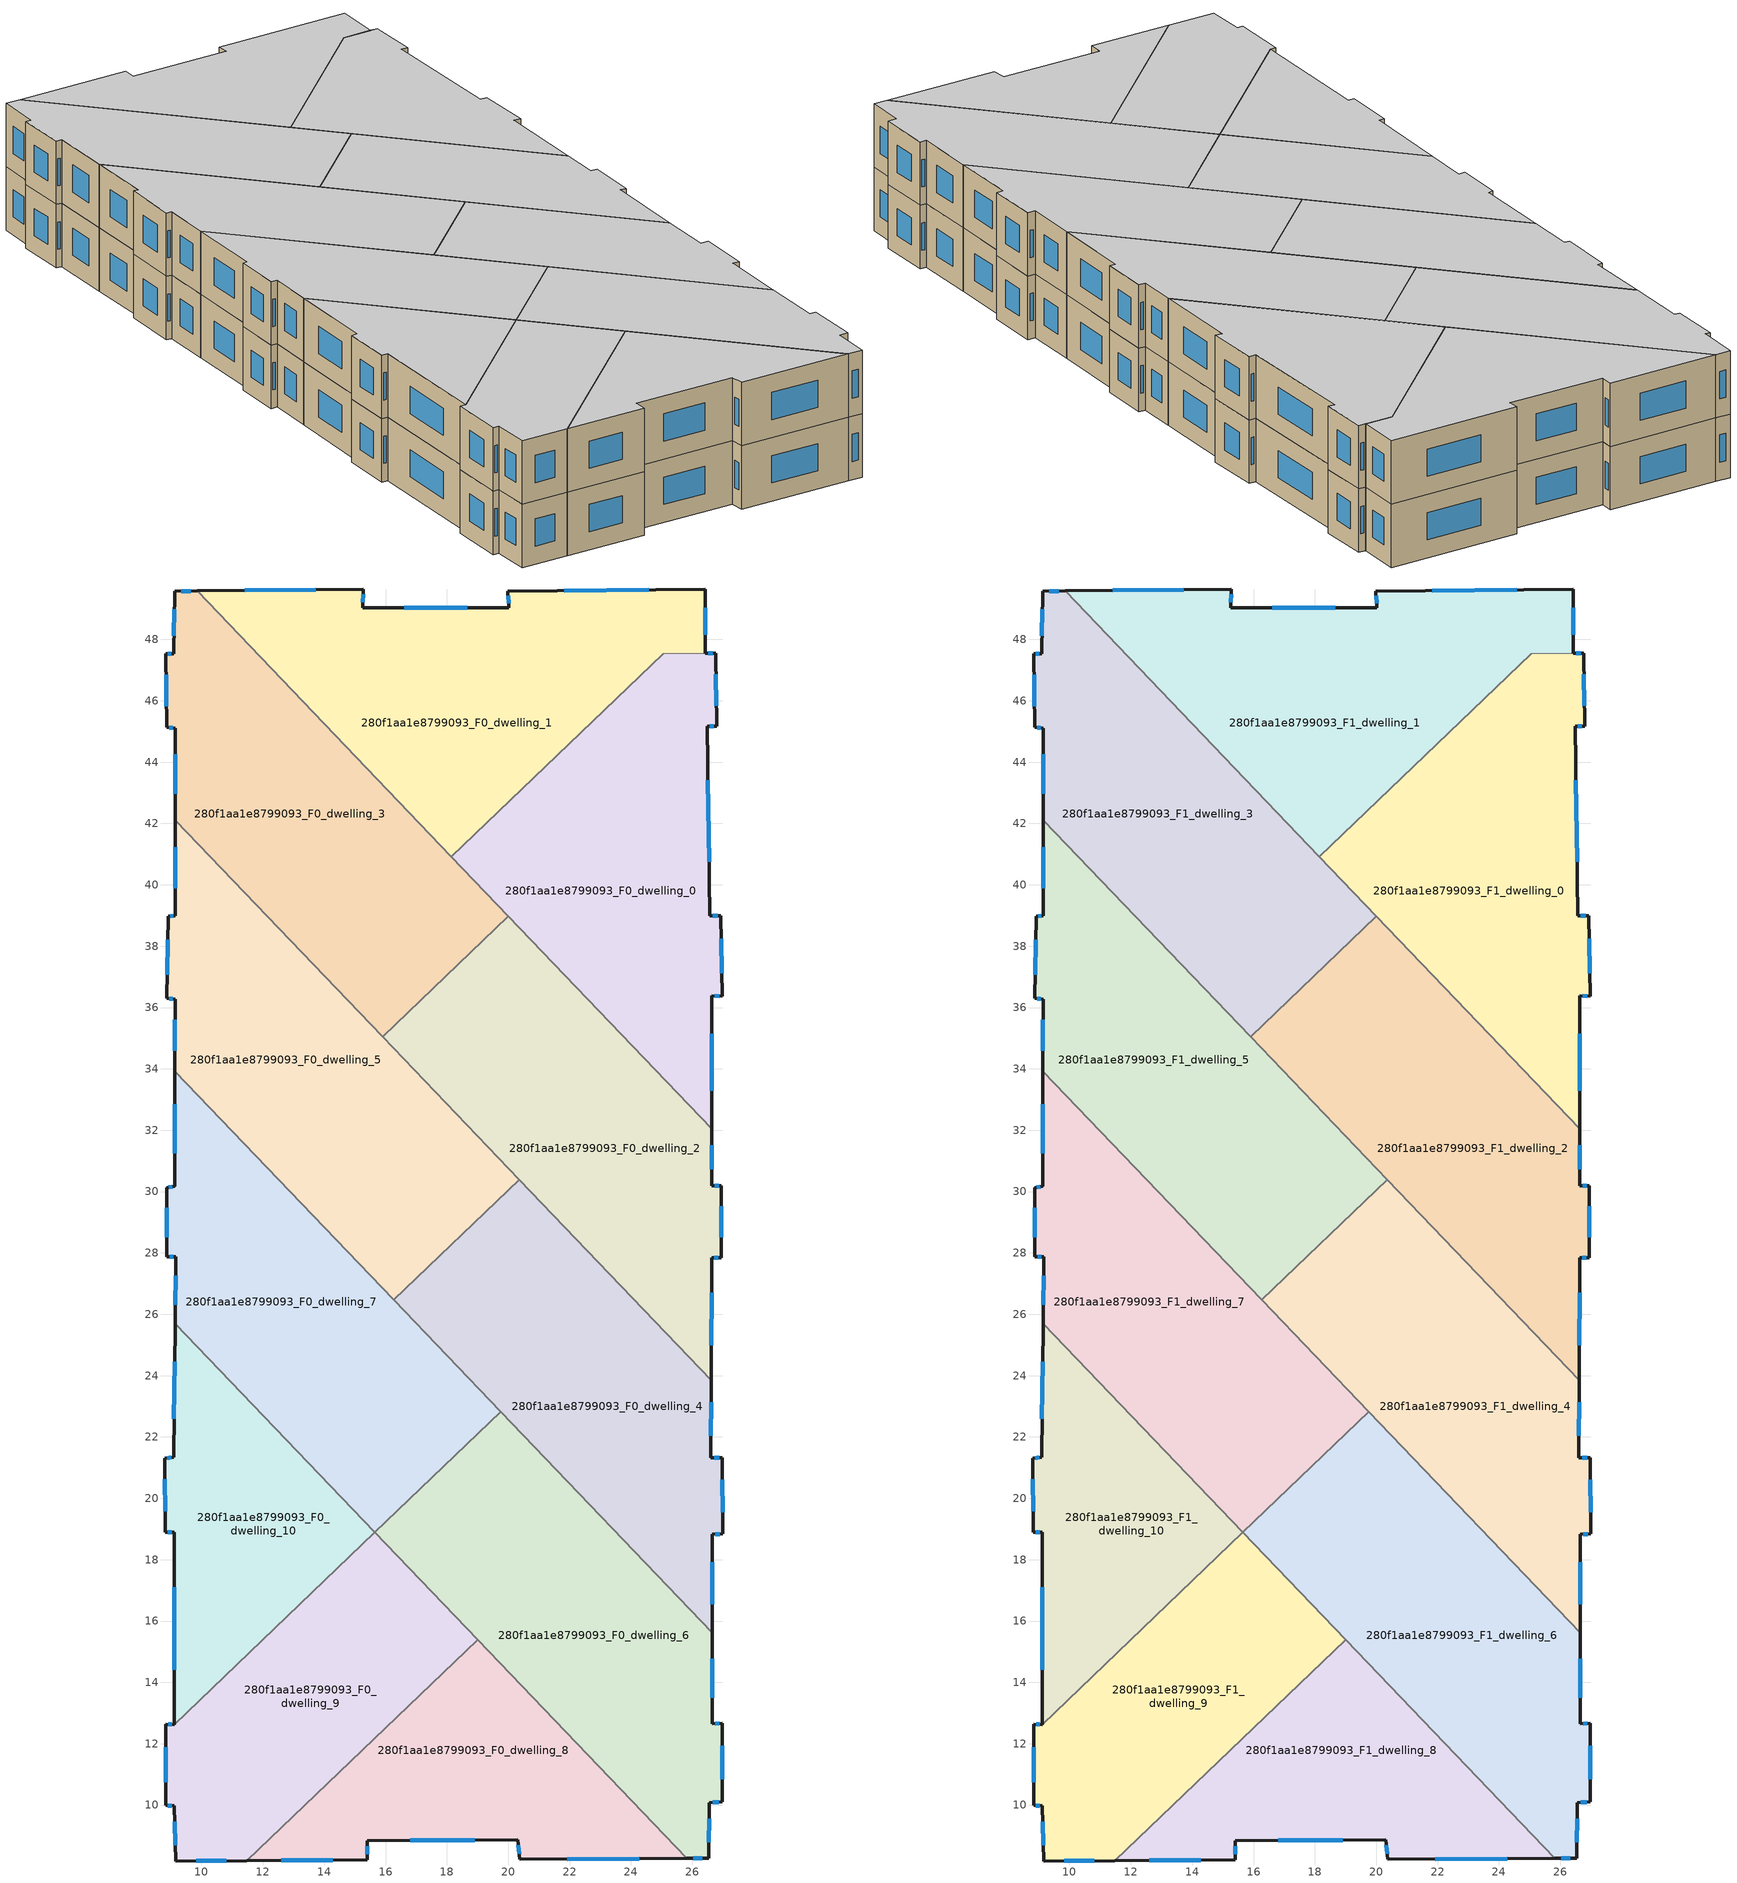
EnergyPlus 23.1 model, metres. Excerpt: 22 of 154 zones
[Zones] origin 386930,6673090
280f1aa1e8799093_F0_dwelling_0
 floor ground (EU_floor_Construction): 26.76,47.55 26.79,45.16 26.49,45.18 26.57,38.99 26.93,39 26.97,36.36 26.63,36.39 26.64,32.05 18.14,40.92 25.05,47.54 z0
 wall outside (EU_wall_Construction): 26.64,32.05 26.63,36.39 26.97,36.36 26.93,39 26.57,38.99 26.49,45.18 26.79,45.16 26.76,47.55 26.42,47.55 z0:3
 wall to 280f1aa1e8799093_F0_dwelling_1 (EU_wall_Construction): 26.42,47.55 25.05,47.54 18.14,40.92 z0:3
 wall to 280f1aa1e8799093_F0_dwelling_2 (EU_wall_Construction): 20.01,38.97 26.64,32.05 z0:3
 wall to 280f1aa1e8799093_F0_dwelling_3 (EU_wall_Construction): 18.14,40.92 20.01,38.97 z0:3
 window (EU_Window_Construction): 26.82,38.99 26.67,38.99 / 26.96,37.11 26.94,38.24 / 26.73,36.38 26.88,36.37 / 26.64,33.29 26.63,35.15 / 26.66,47.55 26.52,47.55 / 26.78,45.85 26.77,46.87 / 26.58,45.17 26.71,45.17 / 26.55,40.76 26.51,43.41 z0.86:2.14
280f1aa1e8799093_F0_dwelling_1
 floor ground (EU_floor_Construction): 26.43,49.63 26.42,47.55 25.05,47.54 18.14,40.92 9.85,49.58 15.28,49.64 15.26,49.04 20.02,49.04 19.99,49.57 z0
 wall outside (EU_wall_Construction): 26.42,47.55 26.43,49.63 19.99,49.57 20.02,49.04 15.26,49.04 15.28,49.64 9.85,49.58 z0:3
 wall to 280f1aa1e8799093_F0_dwelling_3 (EU_wall_Construction): 9.85,49.58 18.14,40.92 z0:3
 window (EU_Window_Construction): 13.73,49.63 11.4,49.6 / 15.26,49.21 15.27,49.47 / 18.66,49.04 16.62,49.04 / 20,49.42 20.01,49.19 / 24.59,49.62 21.83,49.59 / 26.42,48.15 26.43,49.04 z0.86:2.14
280f1aa1e8799093_F0_dwelling_10
 floor ground (EU_floor_Construction): 9.14,25.69 15.65,18.89 9.11,12.63 9.12,18.89 8.81,18.9 8.81,21.3 9.09,21.34 z0
 wall outside (EU_wall_Construction): 9.14,25.69 9.09,21.34 8.81,21.3 8.81,18.9 9.12,18.89 9.11,12.63 z0:3
 wall to 280f1aa1e8799093_F0_dwelling_7 (EU_wall_Construction): 15.65,18.89 9.14,25.69 z0:3
 wall to 280f1aa1e8799093_F0_dwelling_9 (EU_wall_Construction): 9.11,12.63 15.65,18.89 z0:3
 window (EU_Window_Construction): 9.01,21.33 8.89,21.31 / 9.13,24.45 9.1,22.59 / 9.11,17.1 9.11,14.42 / 8.9,18.9 9.03,18.89 / 8.81,20.62 8.81,19.59 z0.86:2.14
280f1aa1e8799093_F0_dwelling_2
 floor ground (EU_floor_Construction): 26.64,32.05 26.64,30.2 26.95,30.19 26.94,27.84 26.63,27.85 26.62,23.85 15.9,35.04 20.01,38.97 z0
 wall outside (EU_wall_Construction): 26.62,23.85 26.63,27.85 26.94,27.84 26.95,30.19 26.64,30.2 26.64,32.05 z0:3
 wall to 280f1aa1e8799093_F0_dwelling_3 (EU_wall_Construction): 20.01,38.97 15.9,35.04 z0:3
 wall to 280f1aa1e8799093_F0_dwelling_4 (EU_wall_Construction): 20.36,30.39 26.62,23.85 z0:3
 wall to 280f1aa1e8799093_F0_dwelling_5 (EU_wall_Construction): 15.9,35.04 20.36,30.39 z0:3
 window (EU_Window_Construction): 26.62,24.99 26.63,26.71 / 26.64,30.72 26.64,31.52 / 26.86,30.19 26.73,30.19 / 26.94,28.51 26.94,29.52 / 26.72,27.85 26.85,27.84 z0.86:2.14
280f1aa1e8799093_F0_dwelling_3
 floor ground (EU_floor_Construction): 9.85,49.58 20.01,38.97 15.9,35.04 9.14,42.11 9.15,45.11 8.87,45.13 8.84,47.53 9.09,47.54 9.12,49.57 z0
 wall outside (EU_wall_Construction): 9.85,49.58 9.12,49.57 9.09,47.54 8.84,47.53 8.87,45.13 9.15,45.11 9.14,42.11 z0:3
 wall to 280f1aa1e8799093_F0_dwelling_5 (EU_wall_Construction): 9.14,42.11 15.9,35.04 z0:3
 window (EU_Window_Construction): 8.84,46.85 8.86,45.82 / 9.02,47.54 8.91,47.53 / 9.12,48.99 9.1,48.12 / 9.65,49.58 9.33,49.57 / 9.14,44.25 9.14,42.96 / 8.95,45.12 9.07,45.12 z0.86:2.14
280f1aa1e8799093_F0_dwelling_4
 floor ground (EU_floor_Construction): 26.62,23.85 26.61,21.33 26.98,21.32 26.99,18.84 26.65,18.83 26.65,15.62 16.27,26.47 20.36,30.38 z0
 wall outside (EU_wall_Construction): 26.65,15.62 26.65,18.83 26.99,18.84 26.98,21.32 26.61,21.33 26.62,23.85 z0:3
 wall to 280f1aa1e8799093_F0_dwelling_5 (EU_wall_Construction): 20.36,30.38 16.27,26.47 z0:3
 wall to 280f1aa1e8799093_F0_dwelling_6 (EU_wall_Construction): 19.76,22.82 26.65,15.62 z0:3
 wall to 280f1aa1e8799093_F0_dwelling_7 (EU_wall_Construction): 16.27,26.47 19.76,22.82 z0:3
 window (EU_Window_Construction): 26.65,16.54 26.65,17.92 / 26.61,22.05 26.61,23.13 / 26.87,21.32 26.71,21.33 / 26.99,19.55 26.98,20.61 / 26.74,18.83 26.89,18.84 z0.86:2.14
280f1aa1e8799093_F0_dwelling_5
 floor ground (EU_floor_Construction): 9.14,42.11 20.36,30.38 16.27,26.47 9.13,33.92 9.14,36.28 8.87,36.3 8.91,38.98 9.14,39 z0
 wall outside (EU_wall_Construction): 9.14,42.11 9.14,39 8.91,38.98 8.87,36.3 9.14,36.28 9.13,33.92 z0:3
 wall to 280f1aa1e8799093_F0_dwelling_7 (EU_wall_Construction): 9.13,33.92 16.27,26.47 z0:3
 window (EU_Window_Construction): 8.9,38.21 8.88,37.06 / 9.08,38.99 8.98,38.98 / 9.14,41.22 9.14,39.89 / 9.14,35.6 9.13,34.6 / 8.95,36.29 9.06,36.28 z0.86:2.14
280f1aa1e8799093_F0_dwelling_6
 floor ground (EU_floor_Construction): 26.65,15.62 26.65,12.66 26.97,12.66 26.98,10.11 26.55,10.08 26.54,8.26 25.83,8.26 15.65,18.89 19.76,22.82 z0
 wall outside (EU_wall_Construction): 25.83,8.26 26.54,8.26 26.55,10.08 26.98,10.11 26.97,12.66 26.65,12.66 26.65,15.62 z0:3
 wall to 280f1aa1e8799093_F0_dwelling_7 (EU_wall_Construction): 19.76,22.82 15.65,18.89 z0:3
 wall to 280f1aa1e8799093_F0_dwelling_8 (EU_wall_Construction): 19,15.39 25.83,8.26 z0:3
 wall to 280f1aa1e8799093_F0_dwelling_9 (EU_wall_Construction): 15.65,18.89 19,15.39 z0:3
 window (EU_Window_Construction): 26.54,8.78 26.55,9.56 / 26.03,8.26 26.33,8.26 / 26.65,13.5 26.65,14.77 / 26.88,12.66 26.74,12.66 / 26.98,10.84 26.97,11.93 / 26.68,10.09 26.86,10.1 z0.86:2.14
280f1aa1e8799093_F0_dwelling_7
 floor ground (EU_floor_Construction): 9.13,33.92 19.76,22.82 15.65,18.89 9.14,25.69 9.17,27.88 8.88,27.87 8.87,30.12 9.12,30.18 z0
 wall outside (EU_wall_Construction): 9.13,33.92 9.12,30.18 8.87,30.12 8.88,27.87 9.17,27.88 9.14,25.69 z0:3
 window (EU_Window_Construction): 8.87,29.48 8.87,28.51 / 9.05,30.16 8.94,30.14 / 9.13,32.85 9.12,31.25 / 9.16,27.25 9.15,26.31 / 8.96,27.87 9.08,27.87 z0.86:2.14
280f1aa1e8799093_F0_dwelling_8
 floor ground (EU_floor_Construction): 19,15.39 25.83,8.26 20.37,8.23 20.3,8.87 15.4,8.84 15.41,8.21 11.47,8.19 z0
 wall outside (EU_wall_Construction): 11.47,8.19 15.41,8.21 15.4,8.84 20.3,8.87 20.37,8.23 25.83,8.26 z0:3
 wall to 280f1aa1e8799093_F0_dwelling_9 (EU_wall_Construction): 19,15.39 11.47,8.19 z0:3
 window (EU_Window_Construction): 12.6,8.19 14.28,8.2 / 21.93,8.24 24.27,8.25 / 20.32,8.68 20.35,8.41 / 16.8,8.85 18.9,8.86 / 15.4,8.39 15.4,8.66 z0.86:2.14
280f1aa1e8799093_F0_dwelling_9
 floor ground (EU_floor_Construction): 15.65,18.89 19,15.39 11.47,8.19 9.17,8.18 9.11,9.97 8.83,9.99 8.83,12.63 9.11,12.63 z0
 wall outside (EU_wall_Construction): 9.11,12.63 8.83,12.63 8.83,9.99 9.11,9.97 9.17,8.18 11.47,8.19 z0:3
 window (EU_Window_Construction): 9.03,12.63 8.91,12.63 / 9.83,8.18 10.81,8.18 / 9.12,9.46 9.15,8.69 / 8.91,9.99 9.03,9.98 / 8.83,11.88 8.83,10.75 z0.86:2.14
280f1aa1e8799093_F1_dwelling_0
 floor to 280f1aa1e8799093_F0_dwelling_0 (EU_floor_Construction): 26.76,47.55 26.79,45.16 26.49,45.18 26.57,38.99 26.93,39 26.97,36.36 26.63,36.39 26.64,32.05 18.14,40.92 25.05,47.54 z3
 wall outside (EU_wall_Construction): 26.64,32.05 26.63,36.39 26.97,36.36 26.93,39 26.57,38.99 26.49,45.18 26.79,45.16 26.76,47.55 26.42,47.55 z3:6
 wall to 280f1aa1e8799093_F1_dwelling_1 (EU_wall_Construction): 26.42,47.55 25.05,47.54 18.14,40.92 z3:6
 wall to 280f1aa1e8799093_F1_dwelling_2 (EU_wall_Construction): 20.01,38.97 26.64,32.05 z3:6
 wall to 280f1aa1e8799093_F1_dwelling_3 (EU_wall_Construction): 18.14,40.92 20.01,38.97 z3:6
 window (EU_Window_Construction): 26.82,38.99 26.67,38.99 / 26.96,37.11 26.94,38.24 / 26.73,36.38 26.88,36.37 / 26.64,33.29 26.63,35.15 / 26.66,47.55 26.52,47.55 / 26.78,45.85 26.77,46.87 / 26.58,45.17 26.71,45.17 / 26.55,40.76 26.51,43.41 z3.86:5.14
 ceiling to 280f1aa1e8799093_F2_dwelling_0 (EU_floor_Construction): 26.64,32.05 26.63,36.39 26.97,36.36 26.93,39 26.57,38.99 26.49,45.18 26.79,45.16 26.76,47.55 25.05,47.54 18.14,40.92 z6
280f1aa1e8799093_F1_dwelling_1
 floor to 280f1aa1e8799093_F0_dwelling_1 (EU_floor_Construction): 26.43,49.63 26.42,47.55 25.05,47.54 18.14,40.92 9.85,49.58 15.28,49.64 15.26,49.04 20.02,49.04 19.99,49.57 z3
 wall outside (EU_wall_Construction): 26.42,47.55 26.43,49.63 19.99,49.57 20.02,49.04 15.26,49.04 15.28,49.64 9.85,49.58 z3:6
 wall to 280f1aa1e8799093_F1_dwelling_3 (EU_wall_Construction): 9.85,49.58 18.14,40.92 z3:6
 window (EU_Window_Construction): 13.73,49.63 11.4,49.6 / 15.26,49.21 15.27,49.47 / 18.66,49.04 16.62,49.04 / 20,49.42 20.01,49.19 / 24.59,49.62 21.83,49.59 / 26.42,48.15 26.43,49.04 z3.86:5.14
 ceiling to 280f1aa1e8799093_F2_dwelling_1 (EU_floor_Construction): 26.42,47.55 26.43,49.63 19.99,49.57 20.02,49.04 15.26,49.04 15.28,49.64 9.85,49.58 18.14,40.92 25.05,47.54 z6
280f1aa1e8799093_F1_dwelling_10
 floor to 280f1aa1e8799093_F0_dwelling_10 (EU_floor_Construction): 9.14,25.69 15.65,18.89 9.11,12.63 9.12,18.89 8.81,18.9 8.81,21.3 9.09,21.34 z3
 wall outside (EU_wall_Construction): 9.14,25.69 9.09,21.34 8.81,21.3 8.81,18.9 9.12,18.89 9.11,12.63 z3:6
 wall to 280f1aa1e8799093_F1_dwelling_7 (EU_wall_Construction): 15.65,18.89 9.14,25.69 z3:6
 wall to 280f1aa1e8799093_F1_dwelling_9 (EU_wall_Construction): 9.11,12.63 15.65,18.89 z3:6
 window (EU_Window_Construction): 9.01,21.33 8.89,21.31 / 9.13,24.45 9.1,22.59 / 9.11,17.1 9.11,14.42 / 8.9,18.9 9.03,18.89 / 8.81,20.62 8.81,19.59 z3.86:5.14
 ceiling to 280f1aa1e8799093_F2_dwelling_10 (EU_floor_Construction): 15.65,18.89 9.14,25.69 9.09,21.34 8.81,21.3 8.81,18.9 9.12,18.89 9.11,12.63 z6
280f1aa1e8799093_F1_dwelling_2
 floor to 280f1aa1e8799093_F0_dwelling_2 (EU_floor_Construction): 26.64,32.05 26.64,30.2 26.95,30.19 26.94,27.84 26.63,27.85 26.62,23.85 15.9,35.04 20.01,38.97 z3
 wall outside (EU_wall_Construction): 26.62,23.85 26.63,27.85 26.94,27.84 26.95,30.19 26.64,30.2 26.64,32.05 z3:6
 wall to 280f1aa1e8799093_F1_dwelling_3 (EU_wall_Construction): 20.01,38.97 15.9,35.04 z3:6
 wall to 280f1aa1e8799093_F1_dwelling_4 (EU_wall_Construction): 20.36,30.39 26.62,23.85 z3:6
 wall to 280f1aa1e8799093_F1_dwelling_5 (EU_wall_Construction): 15.9,35.04 20.36,30.39 z3:6
 window (EU_Window_Construction): 26.62,24.99 26.63,26.71 / 26.64,30.72 26.64,31.52 / 26.86,30.19 26.73,30.19 / 26.94,28.51 26.94,29.52 / 26.72,27.85 26.85,27.84 z3.86:5.14
 ceiling to 280f1aa1e8799093_F2_dwelling_2 (EU_floor_Construction): 26.62,23.85 26.63,27.85 26.94,27.84 26.95,30.19 26.64,30.2 26.64,32.05 20.01,38.97 15.9,35.04 z6
280f1aa1e8799093_F1_dwelling_3
 floor to 280f1aa1e8799093_F0_dwelling_3 (EU_floor_Construction): 9.85,49.58 20.01,38.97 15.9,35.04 9.14,42.11 9.15,45.11 8.87,45.13 8.84,47.53 9.09,47.54 9.12,49.57 z3
 wall outside (EU_wall_Construction): 9.85,49.58 9.12,49.57 9.09,47.54 8.84,47.53 8.87,45.13 9.15,45.11 9.14,42.11 z3:6
 wall to 280f1aa1e8799093_F1_dwelling_5 (EU_wall_Construction): 9.14,42.11 15.9,35.04 z3:6
 window (EU_Window_Construction): 8.84,46.85 8.86,45.82 / 9.02,47.54 8.91,47.53 / 9.12,48.99 9.1,48.12 / 9.65,49.58 9.33,49.57 / 9.14,44.25 9.14,42.96 / 8.95,45.12 9.07,45.12 z3.86:5.14
 ceiling to 280f1aa1e8799093_F2_dwelling_3 (EU_floor_Construction): 20.01,38.97 9.85,49.58 9.12,49.57 9.09,47.54 8.84,47.53 8.87,45.13 9.15,45.11 9.14,42.11 15.9,35.04 z6
280f1aa1e8799093_F1_dwelling_4
 floor to 280f1aa1e8799093_F0_dwelling_4 (EU_floor_Construction): 26.62,23.85 26.61,21.33 26.98,21.32 26.99,18.84 26.65,18.83 26.65,15.62 16.27,26.47 20.36,30.38 z3
 wall outside (EU_wall_Construction): 26.65,15.62 26.65,18.83 26.99,18.84 26.98,21.32 26.61,21.33 26.62,23.85 z3:6
 wall to 280f1aa1e8799093_F1_dwelling_5 (EU_wall_Construction): 20.36,30.38 16.27,26.47 z3:6
 wall to 280f1aa1e8799093_F1_dwelling_6 (EU_wall_Construction): 19.76,22.82 26.65,15.62 z3:6
 wall to 280f1aa1e8799093_F1_dwelling_7 (EU_wall_Construction): 16.27,26.47 19.76,22.82 z3:6
 window (EU_Window_Construction): 26.65,16.54 26.65,17.92 / 26.61,22.05 26.61,23.13 / 26.87,21.32 26.71,21.33 / 26.99,19.55 26.98,20.61 / 26.74,18.83 26.89,18.84 z3.86:5.14
 ceiling to 280f1aa1e8799093_F2_dwelling_4 (EU_floor_Construction): 26.65,15.62 26.65,18.83 26.99,18.84 26.98,21.32 26.61,21.33 26.62,23.85 20.36,30.38 16.27,26.47 z6
280f1aa1e8799093_F1_dwelling_5
 floor to 280f1aa1e8799093_F0_dwelling_5 (EU_floor_Construction): 9.14,42.11 20.36,30.38 16.27,26.47 9.13,33.92 9.14,36.28 8.87,36.3 8.91,38.98 9.14,39 z3
 wall outside (EU_wall_Construction): 9.14,42.11 9.14,39 8.91,38.98 8.87,36.3 9.14,36.28 9.13,33.92 z3:6
 wall to 280f1aa1e8799093_F1_dwelling_7 (EU_wall_Construction): 9.13,33.92 16.27,26.47 z3:6
 window (EU_Window_Construction): 8.9,38.21 8.88,37.06 / 9.08,38.99 8.98,38.98 / 9.14,41.22 9.14,39.89 / 9.14,35.6 9.13,34.6 / 8.95,36.29 9.06,36.28 z3.86:5.14
 ceiling to 280f1aa1e8799093_F2_dwelling_5 (EU_floor_Construction): 20.36,30.38 9.14,42.11 9.14,39 8.91,38.98 8.87,36.3 9.14,36.28 9.13,33.92 16.27,26.47 z6
280f1aa1e8799093_F1_dwelling_6
 floor to 280f1aa1e8799093_F0_dwelling_6 (EU_floor_Construction): 26.65,15.62 26.65,12.66 26.97,12.66 26.98,10.11 26.55,10.08 26.54,8.26 25.83,8.26 15.65,18.89 19.76,22.82 z3
 wall outside (EU_wall_Construction): 25.83,8.26 26.54,8.26 26.55,10.08 26.98,10.11 26.97,12.66 26.65,12.66 26.65,15.62 z3:6
 wall to 280f1aa1e8799093_F1_dwelling_7 (EU_wall_Construction): 19.76,22.82 15.65,18.89 z3:6
 wall to 280f1aa1e8799093_F1_dwelling_8 (EU_wall_Construction): 19,15.39 25.83,8.26 z3:6
 wall to 280f1aa1e8799093_F1_dwelling_9 (EU_wall_Construction): 15.65,18.89 19,15.39 z3:6
 window (EU_Window_Construction): 26.54,8.78 26.55,9.56 / 26.03,8.26 26.33,8.26 / 26.65,13.5 26.65,14.77 / 26.88,12.66 26.74,12.66 / 26.98,10.84 26.97,11.93 / 26.68,10.09 26.86,10.1 z3.86:5.14
 ceiling to 280f1aa1e8799093_F2_dwelling_6 (EU_floor_Construction): 26.54,8.26 26.55,10.08 26.98,10.11 26.97,12.66 26.65,12.66 26.65,15.62 19.76,22.82 15.65,18.89 25.83,8.26 z6
280f1aa1e8799093_F1_dwelling_7
 floor to 280f1aa1e8799093_F0_dwelling_7 (EU_floor_Construction): 9.13,33.92 19.76,22.82 15.65,18.89 9.14,25.69 9.17,27.88 8.88,27.87 8.87,30.12 9.12,30.18 z3
 wall outside (EU_wall_Construction): 9.13,33.92 9.12,30.18 8.87,30.12 8.88,27.87 9.17,27.88 9.14,25.69 z3:6
 window (EU_Window_Construction): 8.87,29.48 8.87,28.51 / 9.05,30.16 8.94,30.14 / 9.13,32.85 9.12,31.25 / 9.16,27.25 9.15,26.31 / 8.96,27.87 9.08,27.87 z3.86:5.14
 ceiling to 280f1aa1e8799093_F2_dwelling_7 (EU_floor_Construction): 19.76,22.82 9.13,33.92 9.12,30.18 8.87,30.12 8.88,27.87 9.17,27.88 9.14,25.69 15.65,18.89 z6
280f1aa1e8799093_F1_dwelling_8
 floor to 280f1aa1e8799093_F0_dwelling_8 (EU_floor_Construction): 19,15.39 25.83,8.26 20.37,8.23 20.3,8.87 15.4,8.84 15.41,8.21 11.47,8.19 z3
 wall outside (EU_wall_Construction): 11.47,8.19 15.41,8.21 15.4,8.84 20.3,8.87 20.37,8.23 25.83,8.26 z3:6
 wall to 280f1aa1e8799093_F1_dwelling_9 (EU_wall_Construction): 19,15.39 11.47,8.19 z3:6
 window (EU_Window_Construction): 12.6,8.19 14.28,8.2 / 21.93,8.24 24.27,8.25 / 20.32,8.68 20.35,8.41 / 16.8,8.85 18.9,8.86 / 15.4,8.39 15.4,8.66 z3.86:5.14
 ceiling to 280f1aa1e8799093_F2_dwelling_8 (EU_floor_Construction): 25.83,8.26 19,15.39 11.47,8.19 15.41,8.21 15.4,8.84 20.3,8.87 20.37,8.23 z6
280f1aa1e8799093_F1_dwelling_9
 floor to 280f1aa1e8799093_F0_dwelling_9 (EU_floor_Construction): 15.65,18.89 19,15.39 11.47,8.19 9.17,8.18 9.11,9.97 8.83,9.99 8.83,12.63 9.11,12.63 z3
 wall outside (EU_wall_Construction): 9.11,12.63 8.83,12.63 8.83,9.99 9.11,9.97 9.17,8.18 11.47,8.19 z3:6
 window (EU_Window_Construction): 9.03,12.63 8.91,12.63 / 9.83,8.18 10.81,8.18 / 9.12,9.46 9.15,8.69 / 8.91,9.99 9.03,9.98 / 8.83,11.88 8.83,10.75 z3.86:5.14
 ceiling to 280f1aa1e8799093_F2_dwelling_9 (EU_floor_Construction): 19,15.39 15.65,18.89 9.11,12.63 8.83,12.63 8.83,9.99 9.11,9.97 9.17,8.18 11.47,8.19 z6
[Building]
EU S2 Campaign: North Axis=0; Terrain=City; Solar Distribution=FullExterior
[Site:Location]
Helsinki-Vantaa.AP: Latitude=60.317; Longitude=24.963; Time Zone=2; Elevation=54.6
[SizingPeriod:WeatherFileDays]
AnnualSizingPeriod: Begin Month=1; Begin Day of Month=1; End Month=12; End Day of Month=31; Day of Week for Start Day=Monday; Use Weather File Daylight Saving Period=No; Use Weather File Rain and Snow Indicators=No
[MATERIAL]
EU_InternalMass_Material: Roughness=MediumRough; Thickness=0.1; Conductivity=1; Density=1800; Specific Heat=900; Thermal Absorptance=0.9; Solar Absorptance=0.7; Visible Absorptance=0.7
[MATERIAL:NOMASS] Roughness=MediumRough; Thermal Absorptance=0.9; Solar Absorptance=0.7; Visible Absorptance=0.7
Name | Thermal Resistance
EU_wall_NoMass | 1.10183
EU_floor_NoMass | 1.70606
[WINDOWMATERIAL:SIMPLEGLAZINGSYSTEM]
EU_Window_SimpleGlazing: UFactor=3.11035; Solar Heat Gain Coefficient=0.8; Visible Transmittance=0.8
[CONSTRUCTION]
EU_wall_Construction: EU_wall_NoMass
EU_floor_Construction: EU_floor_NoMass
EU_Window_Construction: EU_Window_SimpleGlazing
EU_InternalMass_Construction: EU_InternalMass_Material
[ZONE] Type=1; Multiplier=1; Ceiling Height=autocalculate; Floor Area=autocalculate; Part of Total Floor Area=Yes
Name | Volume
280f1aa1e8799093_F0_dwelling_0 | 214.675
280f1aa1e8799093_F1_dwelling_0 | 214.6875
280f1aa1e8799093_F0_dwelling_1; 280f1aa1e8799093_F1_dwelling_1 | 220.052
280f1aa1e8799093_F0_dwelling_10; 280f1aa1e8799093_F1_dwelling_10 | 130.581
280f1aa1e8799093_F0_dwelling_2; 280f1aa1e8799093_F1_dwelling_2 | 216.042
280f1aa1e8799093_F0_dwelling_3; 280f1aa1e8799093_F1_dwelling_3 | 218.72
280f1aa1e8799093_F0_dwelling_4; 280f1aa1e8799093_F1_dwelling_4 | 207.075
280f1aa1e8799093_F0_dwelling_5; 280f1aa1e8799093_F1_dwelling_5 | 227.642
280f1aa1e8799093_F0_dwelling_6; 280f1aa1e8799093_F1_dwelling_6 | 221.536
280f1aa1e8799093_F0_dwelling_7; 280f1aa1e8799093_F1_dwelling_7 | 213.204
280f1aa1e8799093_F0_dwelling_8; 280f1aa1e8799093_F1_dwelling_8 | 144.91
280f1aa1e8799093_F0_dwelling_9; 280f1aa1e8799093_F1_dwelling_9 | 159.262
[INTERNALMASS] Construction=EU_InternalMass_Construction
Name | Zone or ZoneList | Surface Area
280f1aa1e8799093_F0_dwelling_0_EU_InternalMass | 280f1aa1e8799093_F0_dwelling_0 | 71.5622
280f1aa1e8799093_F0_dwelling_1_EU_InternalMass | 280f1aa1e8799093_F0_dwelling_1 | 73.3507
280f1aa1e8799093_F0_dwelling_2_EU_InternalMass | 280f1aa1e8799093_F0_dwelling_2 | 72.0144
280f1aa1e8799093_F0_dwelling_3_EU_InternalMass | 280f1aa1e8799093_F0_dwelling_3 | 72.9069
280f1aa1e8799093_F0_dwelling_4_EU_InternalMass | 280f1aa1e8799093_F0_dwelling_4 | 69.0252
280f1aa1e8799093_F0_dwelling_5_EU_InternalMass | 280f1aa1e8799093_F0_dwelling_5 | 75.8806
280f1aa1e8799093_F0_dwelling_6_EU_InternalMass | 280f1aa1e8799093_F0_dwelling_6 | 73.8447
280f1aa1e8799093_F0_dwelling_7_EU_InternalMass | 280f1aa1e8799093_F0_dwelling_7 | 71.0675
280f1aa1e8799093_F0_dwelling_8_EU_InternalMass | 280f1aa1e8799093_F0_dwelling_8 | 48.3039
280f1aa1e8799093_F0_dwelling_9_EU_InternalMass | 280f1aa1e8799093_F0_dwelling_9 | 53.0879
280f1aa1e8799093_F0_dwelling_10_EU_InternalMass | 280f1aa1e8799093_F0_dwelling_10 | 43.5272
280f1aa1e8799093_F1_dwelling_0_EU_InternalMass | 280f1aa1e8799093_F1_dwelling_0 | 71.5622
280f1aa1e8799093_F1_dwelling_1_EU_InternalMass | 280f1aa1e8799093_F1_dwelling_1 | 73.3507
280f1aa1e8799093_F1_dwelling_2_EU_InternalMass | 280f1aa1e8799093_F1_dwelling_2 | 72.0144
280f1aa1e8799093_F1_dwelling_3_EU_InternalMass | 280f1aa1e8799093_F1_dwelling_3 | 72.9069
280f1aa1e8799093_F1_dwelling_4_EU_InternalMass | 280f1aa1e8799093_F1_dwelling_4 | 69.0252
280f1aa1e8799093_F1_dwelling_5_EU_InternalMass | 280f1aa1e8799093_F1_dwelling_5 | 75.8806
280f1aa1e8799093_F1_dwelling_6_EU_InternalMass | 280f1aa1e8799093_F1_dwelling_6 | 73.8447
280f1aa1e8799093_F1_dwelling_7_EU_InternalMass | 280f1aa1e8799093_F1_dwelling_7 | 71.0675
280f1aa1e8799093_F1_dwelling_8_EU_InternalMass | 280f1aa1e8799093_F1_dwelling_8 | 48.3039
280f1aa1e8799093_F1_dwelling_9_EU_InternalMass | 280f1aa1e8799093_F1_dwelling_9 | 53.0879
280f1aa1e8799093_F1_dwelling_10_EU_InternalMass | 280f1aa1e8799093_F1_dwelling_10 | 43.5272
[OTHEREQUIPMENT] Fuel Type=Electricity; Design Level Calculation Method=Watts/Area; Power per Zone Floor Area=1; Fraction Latent=0; Fraction Radiant=0; Fraction Lost=0; Carbon Dioxide Generation Rate=0; EndUse Subcategory=EU_Step8_InternalGains
Name | Zone or ZoneList or Space or SpaceList | Schedule
EU_Step8_InternalGain_280f1aa1e8799093_F0_dwelling_0_f000 | 280f1aa1e8799093_F0_dwelling_0 | EU_Step8_GainSchedule_280f1aa1e8799093_F0_dwelling_0_f000
EU_Step8_InternalGain_280f1aa1e8799093_F0_dwelling_1_f000 | 280f1aa1e8799093_F0_dwelling_1 | EU_Step8_GainSchedule_280f1aa1e8799093_F0_dwelling_1_f000
EU_Step8_InternalGain_280f1aa1e8799093_F0_dwelling_2_f000 | 280f1aa1e8799093_F0_dwelling_2 | EU_Step8_GainSchedule_280f1aa1e8799093_F0_dwelling_2_f000
EU_Step8_InternalGain_280f1aa1e8799093_F0_dwelling_3_f000 | 280f1aa1e8799093_F0_dwelling_3 | EU_Step8_GainSchedule_280f1aa1e8799093_F0_dwelling_3_f000
EU_Step8_InternalGain_280f1aa1e8799093_F0_dwelling_4_f000 | 280f1aa1e8799093_F0_dwelling_4 | EU_Step8_GainSchedule_280f1aa1e8799093_F0_dwelling_4_f000
EU_Step8_InternalGain_280f1aa1e8799093_F0_dwelling_5_f000 | 280f1aa1e8799093_F0_dwelling_5 | EU_Step8_GainSchedule_280f1aa1e8799093_F0_dwelling_5_f000
EU_Step8_InternalGain_280f1aa1e8799093_F0_dwelling_6_f000 | 280f1aa1e8799093_F0_dwelling_6 | EU_Step8_GainSchedule_280f1aa1e8799093_F0_dwelling_6_f000
EU_Step8_InternalGain_280f1aa1e8799093_F0_dwelling_7_f000 | 280f1aa1e8799093_F0_dwelling_7 | EU_Step8_GainSchedule_280f1aa1e8799093_F0_dwelling_7_f000
EU_Step8_InternalGain_280f1aa1e8799093_F0_dwelling_8_f000 | 280f1aa1e8799093_F0_dwelling_8 | EU_Step8_GainSchedule_280f1aa1e8799093_F0_dwelling_8_f000
EU_Step8_InternalGain_280f1aa1e8799093_F0_dwelling_9_f000 | 280f1aa1e8799093_F0_dwelling_9 | EU_Step8_GainSchedule_280f1aa1e8799093_F0_dwelling_9_f000
EU_Step8_InternalGain_280f1aa1e8799093_F0_dwelling_10_f000 | 280f1aa1e8799093_F0_dwelling_10 | EU_Step8_GainSchedule_280f1aa1e8799093_F0_dwelling_10_f000
EU_Step8_InternalGain_280f1aa1e8799093_F1_dwelling_0_f000 | 280f1aa1e8799093_F1_dwelling_0 | EU_Step8_GainSchedule_280f1aa1e8799093_F1_dwelling_0_f000
EU_Step8_InternalGain_280f1aa1e8799093_F1_dwelling_1_f000 | 280f1aa1e8799093_F1_dwelling_1 | EU_Step8_GainSchedule_280f1aa1e8799093_F1_dwelling_1_f000
EU_Step8_InternalGain_280f1aa1e8799093_F1_dwelling_2_f000 | 280f1aa1e8799093_F1_dwelling_2 | EU_Step8_GainSchedule_280f1aa1e8799093_F1_dwelling_2_f000
EU_Step8_InternalGain_280f1aa1e8799093_F1_dwelling_3_f000 | 280f1aa1e8799093_F1_dwelling_3 | EU_Step8_GainSchedule_280f1aa1e8799093_F1_dwelling_3_f000
EU_Step8_InternalGain_280f1aa1e8799093_F1_dwelling_4_f000 | 280f1aa1e8799093_F1_dwelling_4 | EU_Step8_GainSchedule_280f1aa1e8799093_F1_dwelling_4_f000
EU_Step8_InternalGain_280f1aa1e8799093_F1_dwelling_5_f000 | 280f1aa1e8799093_F1_dwelling_5 | EU_Step8_GainSchedule_280f1aa1e8799093_F1_dwelling_5_f000
EU_Step8_InternalGain_280f1aa1e8799093_F1_dwelling_6_f000 | 280f1aa1e8799093_F1_dwelling_6 | EU_Step8_GainSchedule_280f1aa1e8799093_F1_dwelling_6_f000
EU_Step8_InternalGain_280f1aa1e8799093_F1_dwelling_7_f000 | 280f1aa1e8799093_F1_dwelling_7 | EU_Step8_GainSchedule_280f1aa1e8799093_F1_dwelling_7_f000
EU_Step8_InternalGain_280f1aa1e8799093_F1_dwelling_8_f000 | 280f1aa1e8799093_F1_dwelling_8 | EU_Step8_GainSchedule_280f1aa1e8799093_F1_dwelling_8_f000
EU_Step8_InternalGain_280f1aa1e8799093_F1_dwelling_9_f000 | 280f1aa1e8799093_F1_dwelling_9 | EU_Step8_GainSchedule_280f1aa1e8799093_F1_dwelling_9_f000
EU_Step8_InternalGain_280f1aa1e8799093_F1_dwelling_10_f000 | 280f1aa1e8799093_F1_dwelling_10 | EU_Step8_GainSchedule_280f1aa1e8799093_F1_dwelling_10_f000
[ZONEVENTILATION:DESIGNFLOWRATE] Schedule=EU_AlwaysOn; Design Flow Rate Calculation Method=AirChanges/Hour; Air Changes per Hour=0.756316; Ventilation Type=Natural; Fan Pressure Rise=0; Fan Total Efficiency=1; Constant Term Coefficient=1; Temperature Term Coefficient=0; Velocity Term Coefficient=0; Velocity Squared Term Coefficient=0; Minimum Indoor Temperature=-100; Maximum Indoor Temperature=100; Delta Temperature=-100; Minimum Outdoor Temperature=-100; Maximum Outdoor Temperature=100; Maximum Wind Speed=40
Name | Zone or ZoneList or Space or SpaceList
EU_ConstantAir_280f1aa1e8799093_F0_dwelling_0 | 280f1aa1e8799093_F0_dwelling_0
EU_ConstantAir_280f1aa1e8799093_F0_dwelling_1 | 280f1aa1e8799093_F0_dwelling_1
EU_ConstantAir_280f1aa1e8799093_F0_dwelling_2 | 280f1aa1e8799093_F0_dwelling_2
EU_ConstantAir_280f1aa1e8799093_F0_dwelling_3 | 280f1aa1e8799093_F0_dwelling_3
EU_ConstantAir_280f1aa1e8799093_F0_dwelling_4 | 280f1aa1e8799093_F0_dwelling_4
EU_ConstantAir_280f1aa1e8799093_F0_dwelling_5 | 280f1aa1e8799093_F0_dwelling_5
EU_ConstantAir_280f1aa1e8799093_F0_dwelling_6 | 280f1aa1e8799093_F0_dwelling_6
EU_ConstantAir_280f1aa1e8799093_F0_dwelling_7 | 280f1aa1e8799093_F0_dwelling_7
EU_ConstantAir_280f1aa1e8799093_F0_dwelling_8 | 280f1aa1e8799093_F0_dwelling_8
EU_ConstantAir_280f1aa1e8799093_F0_dwelling_9 | 280f1aa1e8799093_F0_dwelling_9
EU_ConstantAir_280f1aa1e8799093_F0_dwelling_10 | 280f1aa1e8799093_F0_dwelling_10
EU_ConstantAir_280f1aa1e8799093_F1_dwelling_0 | 280f1aa1e8799093_F1_dwelling_0
EU_ConstantAir_280f1aa1e8799093_F1_dwelling_1 | 280f1aa1e8799093_F1_dwelling_1
EU_ConstantAir_280f1aa1e8799093_F1_dwelling_2 | 280f1aa1e8799093_F1_dwelling_2
EU_ConstantAir_280f1aa1e8799093_F1_dwelling_3 | 280f1aa1e8799093_F1_dwelling_3
EU_ConstantAir_280f1aa1e8799093_F1_dwelling_4 | 280f1aa1e8799093_F1_dwelling_4
EU_ConstantAir_280f1aa1e8799093_F1_dwelling_5 | 280f1aa1e8799093_F1_dwelling_5
EU_ConstantAir_280f1aa1e8799093_F1_dwelling_6 | 280f1aa1e8799093_F1_dwelling_6
EU_ConstantAir_280f1aa1e8799093_F1_dwelling_7 | 280f1aa1e8799093_F1_dwelling_7
EU_ConstantAir_280f1aa1e8799093_F1_dwelling_8 | 280f1aa1e8799093_F1_dwelling_8
EU_ConstantAir_280f1aa1e8799093_F1_dwelling_9 | 280f1aa1e8799093_F1_dwelling_9
EU_ConstantAir_280f1aa1e8799093_F1_dwelling_10 | 280f1aa1e8799093_F1_dwelling_10
[HVACTEMPLATE:THERMOSTAT] Constant Heating Setpoint=20; Constant Cooling Setpoint=50
EU_HeatOnly_280f1aa1e8799093_F0_dwelling_0; EU_HeatOnly_280f1aa1e8799093_F0_dwelling_1; EU_HeatOnly_280f1aa1e8799093_F0_dwelling_2; EU_HeatOnly_280f1aa1e8799093_F0_dwelling_3; EU_HeatOnly_280f1aa1e8799093_F0_dwelling_4; EU_HeatOnly_280f1aa1e8799093_F0_dwelling_5; EU_HeatOnly_280f1aa1e8799093_F0_dwelling_6; EU_HeatOnly_280f1aa1e8799093_F0_dwelling_7; EU_HeatOnly_280f1aa1e8799093_F0_dwelling_8; EU_HeatOnly_280f1aa1e8799093_F0_dwelling_9; EU_HeatOnly_280f1aa1e8799093_F0_dwelling_10; EU_HeatOnly_280f1aa1e8799093_F1_dwelling_0; EU_HeatOnly_280f1aa1e8799093_F1_dwelling_1; EU_HeatOnly_280f1aa1e8799093_F1_dwelling_2; EU_HeatOnly_280f1aa1e8799093_F1_dwelling_3; EU_HeatOnly_280f1aa1e8799093_F1_dwelling_4; EU_HeatOnly_280f1aa1e8799093_F1_dwelling_5; EU_HeatOnly_280f1aa1e8799093_F1_dwelling_6; EU_HeatOnly_280f1aa1e8799093_F1_dwelling_7; EU_HeatOnly_280f1aa1e8799093_F1_dwelling_8; EU_HeatOnly_280f1aa1e8799093_F1_dwelling_9; EU_HeatOnly_280f1aa1e8799093_F1_dwelling_10; EU_HeatOnly_280f1aa1e8799093_F2_dwelling_0; EU_HeatOnly_280f1aa1e8799093_F2_dwelling_1; EU_HeatOnly_280f1aa1e8799093_F2_dwelling_2; EU_HeatOnly_280f1aa1e8799093_F2_dwelling_3; EU_HeatOnly_280f1aa1e8799093_F2_dwelling_4; EU_HeatOnly_280f1aa1e8799093_F2_dwelling_5; EU_HeatOnly_280f1aa1e8799093_F2_dwelling_6; EU_HeatOnly_280f1aa1e8799093_F2_dwelling_7; EU_HeatOnly_280f1aa1e8799093_F2_dwelling_8; EU_HeatOnly_280f1aa1e8799093_F2_dwelling_9; EU_HeatOnly_280f1aa1e8799093_F2_dwelling_10; EU_HeatOnly_280f1aa1e8799093_F3_dwelling_0; EU_HeatOnly_280f1aa1e8799093_F3_dwelling_1; EU_HeatOnly_280f1aa1e8799093_F3_dwelling_2; EU_HeatOnly_280f1aa1e8799093_F3_dwelling_3; EU_HeatOnly_280f1aa1e8799093_F3_dwelling_4; EU_HeatOnly_280f1aa1e8799093_F3_dwelling_5; EU_HeatOnly_280f1aa1e8799093_F3_dwelling_6; EU_HeatOnly_280f1aa1e8799093_F3_dwelling_7; EU_HeatOnly_280f1aa1e8799093_F3_dwelling_8; EU_HeatOnly_280f1aa1e8799093_F3_dwelling_9; EU_HeatOnly_280f1aa1e8799093_F3_dwelling_10; EU_HeatOnly_280f1aa1e8799093_F4_dwelling_0; EU_HeatOnly_280f1aa1e8799093_F4_dwelling_1; EU_HeatOnly_280f1aa1e8799093_F4_dwelling_2; EU_HeatOnly_280f1aa1e8799093_F4_dwelling_3; EU_HeatOnly_280f1aa1e8799093_F4_dwelling_4; EU_HeatOnly_280f1aa1e8799093_F4_dwelling_5; EU_HeatOnly_280f1aa1e8799093_F4_dwelling_6; EU_HeatOnly_280f1aa1e8799093_F4_dwelling_7; EU_HeatOnly_280f1aa1e8799093_F4_dwelling_8; EU_HeatOnly_280f1aa1e8799093_F4_dwelling_9; EU_HeatOnly_280f1aa1e8799093_F4_dwelling_10; EU_HeatOnly_280f1aa1e8799093_F5_dwelling_0; EU_HeatOnly_280f1aa1e8799093_F5_dwelling_1; EU_HeatOnly_280f1aa1e8799093_F5_dwelling_2; EU_HeatOnly_280f1aa1e8799093_F5_dwelling_3; EU_HeatOnly_280f1aa1e8799093_F5_dwelling_4; EU_HeatOnly_280f1aa1e8799093_F5_dwelling_5; EU_HeatOnly_280f1aa1e8799093_F5_dwelling_6; EU_HeatOnly_280f1aa1e8799093_F5_dwelling_7; EU_HeatOnly_280f1aa1e8799093_F5_dwelling_8; EU_HeatOnly_280f1aa1e8799093_F5_dwelling_9; EU_HeatOnly_280f1aa1e8799093_F5_dwelling_10; EU_HeatOnly_280f1aa1e8799093_F6_dwelling_0; EU_HeatOnly_280f1aa1e8799093_F6_dwelling_1; EU_HeatOnly_280f1aa1e8799093_F6_dwelling_2; EU_HeatOnly_280f1aa1e8799093_F6_dwelling_3; EU_HeatOnly_280f1aa1e8799093_F6_dwelling_4; EU_HeatOnly_280f1aa1e8799093_F6_dwelling_5; EU_HeatOnly_280f1aa1e8799093_F6_dwelling_6; EU_HeatOnly_280f1aa1e8799093_F6_dwelling_7; EU_HeatOnly_280f1aa1e8799093_F6_dwelling_8; EU_HeatOnly_280f1aa1e8799093_F6_dwelling_9; EU_HeatOnly_280f1aa1e8799093_F6_dwelling_10; EU_HeatOnly_280f1aa1e8799093_F7_dwelling_0; EU_HeatOnly_280f1aa1e8799093_F7_dwelling_1; EU_HeatOnly_280f1aa1e8799093_F7_dwelling_2; EU_HeatOnly_280f1aa1e8799093_F7_dwelling_3; EU_HeatOnly_280f1aa1e8799093_F7_dwelling_4; EU_HeatOnly_280f1aa1e8799093_F7_dwelling_5; EU_HeatOnly_280f1aa1e8799093_F7_dwelling_6; EU_HeatOnly_280f1aa1e8799093_F7_dwelling_7; EU_HeatOnly_280f1aa1e8799093_F7_dwelling_8; EU_HeatOnly_280f1aa1e8799093_F7_dwelling_9; EU_HeatOnly_280f1aa1e8799093_F7_dwelling_10; EU_HeatOnly_280f1aa1e8799093_F8_dwelling_0; EU_HeatOnly_280f1aa1e8799093_F8_dwelling_1; EU_HeatOnly_280f1aa1e8799093_F8_dwelling_2; EU_HeatOnly_280f1aa1e8799093_F8_dwelling_3; EU_HeatOnly_280f1aa1e8799093_F8_dwelling_4; EU_HeatOnly_280f1aa1e8799093_F8_dwelling_5; EU_HeatOnly_280f1aa1e8799093_F8_dwelling_6; EU_HeatOnly_280f1aa1e8799093_F8_dwelling_7; EU_HeatOnly_280f1aa1e8799093_F8_dwelling_8; EU_HeatOnly_280f1aa1e8799093_F8_dwelling_9; EU_HeatOnly_280f1aa1e8799093_F8_dwelling_10; EU_HeatOnly_280f1aa1e8799093_F9_dwelling_0; EU_HeatOnly_280f1aa1e8799093_F9_dwelling_1; EU_HeatOnly_280f1aa1e8799093_F9_dwelling_2; EU_HeatOnly_280f1aa1e8799093_F9_dwelling_3; EU_HeatOnly_280f1aa1e8799093_F9_dwelling_4; EU_HeatOnly_280f1aa1e8799093_F9_dwelling_5; EU_HeatOnly_280f1aa1e8799093_F9_dwelling_6; EU_HeatOnly_280f1aa1e8799093_F9_dwelling_7; EU_HeatOnly_280f1aa1e8799093_F9_dwelling_8; EU_HeatOnly_280f1aa1e8799093_F9_dwelling_9; EU_HeatOnly_280f1aa1e8799093_F9_dwelling_10; EU_HeatOnly_280f1aa1e8799093_F10_dwelling_0; EU_HeatOnly_280f1aa1e8799093_F10_dwelling_1; EU_HeatOnly_280f1aa1e8799093_F10_dwelling_2; EU_HeatOnly_280f1aa1e8799093_F10_dwelling_3; EU_HeatOnly_280f1aa1e8799093_F10_dwelling_4; EU_HeatOnly_280f1aa1e8799093_F10_dwelling_5; EU_HeatOnly_280f1aa1e8799093_F10_dwelling_6; EU_HeatOnly_280f1aa1e8799093_F10_dwelling_7; EU_HeatOnly_280f1aa1e8799093_F10_dwelling_8; EU_HeatOnly_280f1aa1e8799093_F10_dwelling_9; EU_HeatOnly_280f1aa1e8799093_F10_dwelling_10; EU_HeatOnly_280f1aa1e8799093_F11_dwelling_0; EU_HeatOnly_280f1aa1e8799093_F11_dwelling_1; EU_HeatOnly_280f1aa1e8799093_F11_dwelling_2; EU_HeatOnly_280f1aa1e8799093_F11_dwelling_3; EU_HeatOnly_280f1aa1e8799093_F11_dwelling_4; EU_HeatOnly_280f1aa1e8799093_F11_dwelling_5; EU_HeatOnly_280f1aa1e8799093_F11_dwelling_6; EU_HeatOnly_280f1aa1e8799093_F11_dwelling_7; EU_HeatOnly_280f1aa1e8799093_F11_dwelling_8; EU_HeatOnly_280f1aa1e8799093_F11_dwelling_9; EU_HeatOnly_280f1aa1e8799093_F11_dwelling_10; EU_HeatOnly_280f1aa1e8799093_F12_dwelling_0; EU_HeatOnly_280f1aa1e8799093_F12_dwelling_1; EU_HeatOnly_280f1aa1e8799093_F12_dwelling_2; EU_HeatOnly_280f1aa1e8799093_F12_dwelling_3; EU_HeatOnly_280f1aa1e8799093_F12_dwelling_4; EU_HeatOnly_280f1aa1e8799093_F12_dwelling_5; EU_HeatOnly_280f1aa1e8799093_F12_dwelling_6; EU_HeatOnly_280f1aa1e8799093_F12_dwelling_7; EU_HeatOnly_280f1aa1e8799093_F12_dwelling_8; EU_HeatOnly_280f1aa1e8799093_F12_dwelling_9; EU_HeatOnly_280f1aa1e8799093_F12_dwelling_10; EU_HeatOnly_280f1aa1e8799093_F13_dwelling_0; EU_HeatOnly_280f1aa1e8799093_F13_dwelling_1; EU_HeatOnly_280f1aa1e8799093_F13_dwelling_2; EU_HeatOnly_280f1aa1e8799093_F13_dwelling_3; EU_HeatOnly_280f1aa1e8799093_F13_dwelling_4; EU_HeatOnly_280f1aa1e8799093_F13_dwelling_5; EU_HeatOnly_280f1aa1e8799093_F13_dwelling_6; EU_HeatOnly_280f1aa1e8799093_F13_dwelling_7; EU_HeatOnly_280f1aa1e8799093_F13_dwelling_8; EU_HeatOnly_280f1aa1e8799093_F13_dwelling_9; EU_HeatOnly_280f1aa1e8799093_F13_dwelling_10
[HVACTEMPLATE:ZONE:IDEALLOADSAIRSYSTEM] System Availability Schedule=EU_AlwaysOn; Maximum Heating Supply Air Temperature=50; Minimum Cooling Supply Air Temperature=13; Maximum Heating Supply Air Humidity Ratio=0.0156; Minimum Cooling Supply Air Humidity Ratio=0.0077; Heating Limit=NoLimit; Cooling Limit=NoLimit; Heating Availability Schedule=EU_AlwaysOn; Cooling Availability Schedule=EU_CoolingOff; Dehumidification Control Type=ConstantSensibleHeatRatio; Cooling Sensible Heat Ratio=0.7; Dehumidification Setpoint=60; Humidification Control Type=None; Humidification Setpoint=30; Outdoor Air Method=None; Outdoor Air Flow Rate per Person=0.00944; Outdoor Air Flow Rate per Zone Floor Area=0; Outdoor Air Flow Rate per Zone=0; Demand Controlled Ventilation Type=None; Outdoor Air Economizer Type=NoEconomizer; Heat Recovery Type=None; Sensible Heat Recovery Effectiveness=0.7; Latent Heat Recovery Effectiveness=0.65
Name | Template Thermostat
280f1aa1e8799093_F0_dwelling_0 | EU_HeatOnly_280f1aa1e8799093_F0_dwelling_0
280f1aa1e8799093_F0_dwelling_1 | EU_HeatOnly_280f1aa1e8799093_F0_dwelling_1
280f1aa1e8799093_F0_dwelling_2 | EU_HeatOnly_280f1aa1e8799093_F0_dwelling_2
280f1aa1e8799093_F0_dwelling_3 | EU_HeatOnly_280f1aa1e8799093_F0_dwelling_3
280f1aa1e8799093_F0_dwelling_4 | EU_HeatOnly_280f1aa1e8799093_F0_dwelling_4
280f1aa1e8799093_F0_dwelling_5 | EU_HeatOnly_280f1aa1e8799093_F0_dwelling_5
280f1aa1e8799093_F0_dwelling_6 | EU_HeatOnly_280f1aa1e8799093_F0_dwelling_6
280f1aa1e8799093_F0_dwelling_7 | EU_HeatOnly_280f1aa1e8799093_F0_dwelling_7
280f1aa1e8799093_F0_dwelling_8 | EU_HeatOnly_280f1aa1e8799093_F0_dwelling_8
280f1aa1e8799093_F0_dwelling_9 | EU_HeatOnly_280f1aa1e8799093_F0_dwelling_9
280f1aa1e8799093_F0_dwelling_10 | EU_HeatOnly_280f1aa1e8799093_F0_dwelling_10
280f1aa1e8799093_F1_dwelling_0 | EU_HeatOnly_280f1aa1e8799093_F1_dwelling_0
280f1aa1e8799093_F1_dwelling_1 | EU_HeatOnly_280f1aa1e8799093_F1_dwelling_1
280f1aa1e8799093_F1_dwelling_2 | EU_HeatOnly_280f1aa1e8799093_F1_dwelling_2
280f1aa1e8799093_F1_dwelling_3 | EU_HeatOnly_280f1aa1e8799093_F1_dwelling_3
280f1aa1e8799093_F1_dwelling_4 | EU_HeatOnly_280f1aa1e8799093_F1_dwelling_4
280f1aa1e8799093_F1_dwelling_5 | EU_HeatOnly_280f1aa1e8799093_F1_dwelling_5
280f1aa1e8799093_F1_dwelling_6 | EU_HeatOnly_280f1aa1e8799093_F1_dwelling_6
280f1aa1e8799093_F1_dwelling_7 | EU_HeatOnly_280f1aa1e8799093_F1_dwelling_7
280f1aa1e8799093_F1_dwelling_8 | EU_HeatOnly_280f1aa1e8799093_F1_dwelling_8
280f1aa1e8799093_F1_dwelling_9 | EU_HeatOnly_280f1aa1e8799093_F1_dwelling_9
280f1aa1e8799093_F1_dwelling_10 | EU_HeatOnly_280f1aa1e8799093_F1_dwelling_10
[SIZING:ZONE] Zone Cooling Design Supply Air Temperature Input Method=SupplyAirTemperature; Zone Cooling Design Supply Air Temperature=13; Zone Heating Design Supply Air Temperature Input Method=SupplyAirTemperature; Zone Heating Design Supply Air Temperature=50; Zone Cooling Design Supply Air Humidity Ratio=0.008; Zone Heating Design Supply Air Humidity Ratio=0.008; Cooling Design Air Flow Method=DesignDay; Cooling Design Air Flow Rate=0; Cooling Minimum Air Flow per Zone Floor Area=0.000762; Cooling Minimum Air Flow=0; Cooling Minimum Air Flow Fraction=0.2; Heating Design Air Flow Method=DesignDay; Heating Design Air Flow Rate=0; Heating Maximum Air Flow per Zone Floor Area=0.002032; Heating Maximum Air Flow=0.141576; Heating Maximum Air Flow Fraction=0.3; Account for Dedicated Outdoor Air System=No; Dedicated Outdoor Air System Control Strategy=NeutralSupplyAir; Dedicated Outdoor Air Low Setpoint Temperature for Design=autosize; Dedicated Outdoor Air High Setpoint Temperature for Design=autosize; Zone Load Sizing Method=Sensible Load Only No Latent Load; Zone Latent Cooling Design Supply Air Humidity Ratio Input Method=HumidityRatioDifference; Zone Cooling Design Supply Air Humidity Ratio Difference=0.005; Zone Latent Heating Design Supply Air Humidity Ratio Input Method=HumidityRatioDifference; Zone Humidification Design Supply Air Humidity Ratio Difference=0.005
280f1aa1e8799093_F0_dwelling_0; 280f1aa1e8799093_F0_dwelling_1; 280f1aa1e8799093_F0_dwelling_2; 280f1aa1e8799093_F0_dwelling_3; 280f1aa1e8799093_F0_dwelling_4; 280f1aa1e8799093_F0_dwelling_5; 280f1aa1e8799093_F0_dwelling_6; 280f1aa1e8799093_F0_dwelling_7; 280f1aa1e8799093_F0_dwelling_8; 280f1aa1e8799093_F0_dwelling_9; 280f1aa1e8799093_F0_dwelling_10; 280f1aa1e8799093_F1_dwelling_0; 280f1aa1e8799093_F1_dwelling_1; 280f1aa1e8799093_F1_dwelling_2; 280f1aa1e8799093_F1_dwelling_3; 280f1aa1e8799093_F1_dwelling_4; 280f1aa1e8799093_F1_dwelling_5; 280f1aa1e8799093_F1_dwelling_6; 280f1aa1e8799093_F1_dwelling_7; 280f1aa1e8799093_F1_dwelling_8; 280f1aa1e8799093_F1_dwelling_9; 280f1aa1e8799093_F1_dwelling_10
[SCHEDULE:CONSTANT]
Name | Hourly Value
EU_AlwaysOn | 1
EU_CoolingOff | 0
[SCHEDULE:FILE] Column Number=1; Rows to Skip at Top=0; Number of Hours of Data=8760; Column Separator=Comma; Interpolate to Timestep=No; Minutes per Item=60; Adjust Schedule for Daylight Savings=Yes
Name | File
EU_Step8_GainSchedule_280f1aa1e8799093_F0_dwelling_0_f000 | ../../schedules/280f1aa1e8799093/280f1aa1e8799093_F0_dwelling_0_f000_gain.csv
EU_Step8_GainSchedule_280f1aa1e8799093_F0_dwelling_1_f000 | ../../schedules/280f1aa1e8799093/280f1aa1e8799093_F0_dwelling_1_f000_gain.csv
EU_Step8_GainSchedule_280f1aa1e8799093_F0_dwelling_2_f000 | ../../schedules/280f1aa1e8799093/280f1aa1e8799093_F0_dwelling_2_f000_gain.csv
EU_Step8_GainSchedule_280f1aa1e8799093_F0_dwelling_3_f000 | ../../schedules/280f1aa1e8799093/280f1aa1e8799093_F0_dwelling_3_f000_gain.csv
EU_Step8_GainSchedule_280f1aa1e8799093_F0_dwelling_4_f000 | ../../schedules/280f1aa1e8799093/280f1aa1e8799093_F0_dwelling_4_f000_gain.csv
EU_Step8_GainSchedule_280f1aa1e8799093_F0_dwelling_5_f000 | ../../schedules/280f1aa1e8799093/280f1aa1e8799093_F0_dwelling_5_f000_gain.csv
EU_Step8_GainSchedule_280f1aa1e8799093_F0_dwelling_6_f000 | ../../schedules/280f1aa1e8799093/280f1aa1e8799093_F0_dwelling_6_f000_gain.csv
EU_Step8_GainSchedule_280f1aa1e8799093_F0_dwelling_7_f000 | ../../schedules/280f1aa1e8799093/280f1aa1e8799093_F0_dwelling_7_f000_gain.csv
EU_Step8_GainSchedule_280f1aa1e8799093_F0_dwelling_8_f000 | ../../schedules/280f1aa1e8799093/280f1aa1e8799093_F0_dwelling_8_f000_gain.csv
EU_Step8_GainSchedule_280f1aa1e8799093_F0_dwelling_9_f000 | ../../schedules/280f1aa1e8799093/280f1aa1e8799093_F0_dwelling_9_f000_gain.csv
EU_Step8_GainSchedule_280f1aa1e8799093_F0_dwelling_10_f000 | ../../schedules/280f1aa1e8799093/280f1aa1e8799093_F0_dwelling_10_f000_gain.csv
EU_Step8_GainSchedule_280f1aa1e8799093_F1_dwelling_0_f000 | ../../schedules/280f1aa1e8799093/280f1aa1e8799093_F1_dwelling_0_f000_gain.csv
EU_Step8_GainSchedule_280f1aa1e8799093_F1_dwelling_1_f000 | ../../schedules/280f1aa1e8799093/280f1aa1e8799093_F1_dwelling_1_f000_gain.csv
EU_Step8_GainSchedule_280f1aa1e8799093_F1_dwelling_2_f000 | ../../schedules/280f1aa1e8799093/280f1aa1e8799093_F1_dwelling_2_f000_gain.csv
EU_Step8_GainSchedule_280f1aa1e8799093_F1_dwelling_3_f000 | ../../schedules/280f1aa1e8799093/280f1aa1e8799093_F1_dwelling_3_f000_gain.csv
EU_Step8_GainSchedule_280f1aa1e8799093_F1_dwelling_4_f000 | ../../schedules/280f1aa1e8799093/280f1aa1e8799093_F1_dwelling_4_f000_gain.csv
EU_Step8_GainSchedule_280f1aa1e8799093_F1_dwelling_5_f000 | ../../schedules/280f1aa1e8799093/280f1aa1e8799093_F1_dwelling_5_f000_gain.csv
EU_Step8_GainSchedule_280f1aa1e8799093_F1_dwelling_6_f000 | ../../schedules/280f1aa1e8799093/280f1aa1e8799093_F1_dwelling_6_f000_gain.csv
EU_Step8_GainSchedule_280f1aa1e8799093_F1_dwelling_7_f000 | ../../schedules/280f1aa1e8799093/280f1aa1e8799093_F1_dwelling_7_f000_gain.csv
EU_Step8_GainSchedule_280f1aa1e8799093_F1_dwelling_8_f000 | ../../schedules/280f1aa1e8799093/280f1aa1e8799093_F1_dwelling_8_f000_gain.csv
EU_Step8_GainSchedule_280f1aa1e8799093_F1_dwelling_9_f000 | ../../schedules/280f1aa1e8799093/280f1aa1e8799093_F1_dwelling_9_f000_gain.csv
EU_Step8_GainSchedule_280f1aa1e8799093_F1_dwelling_10_f000 | ../../schedules/280f1aa1e8799093/280f1aa1e8799093_F1_dwelling_10_f000_gain.csv
